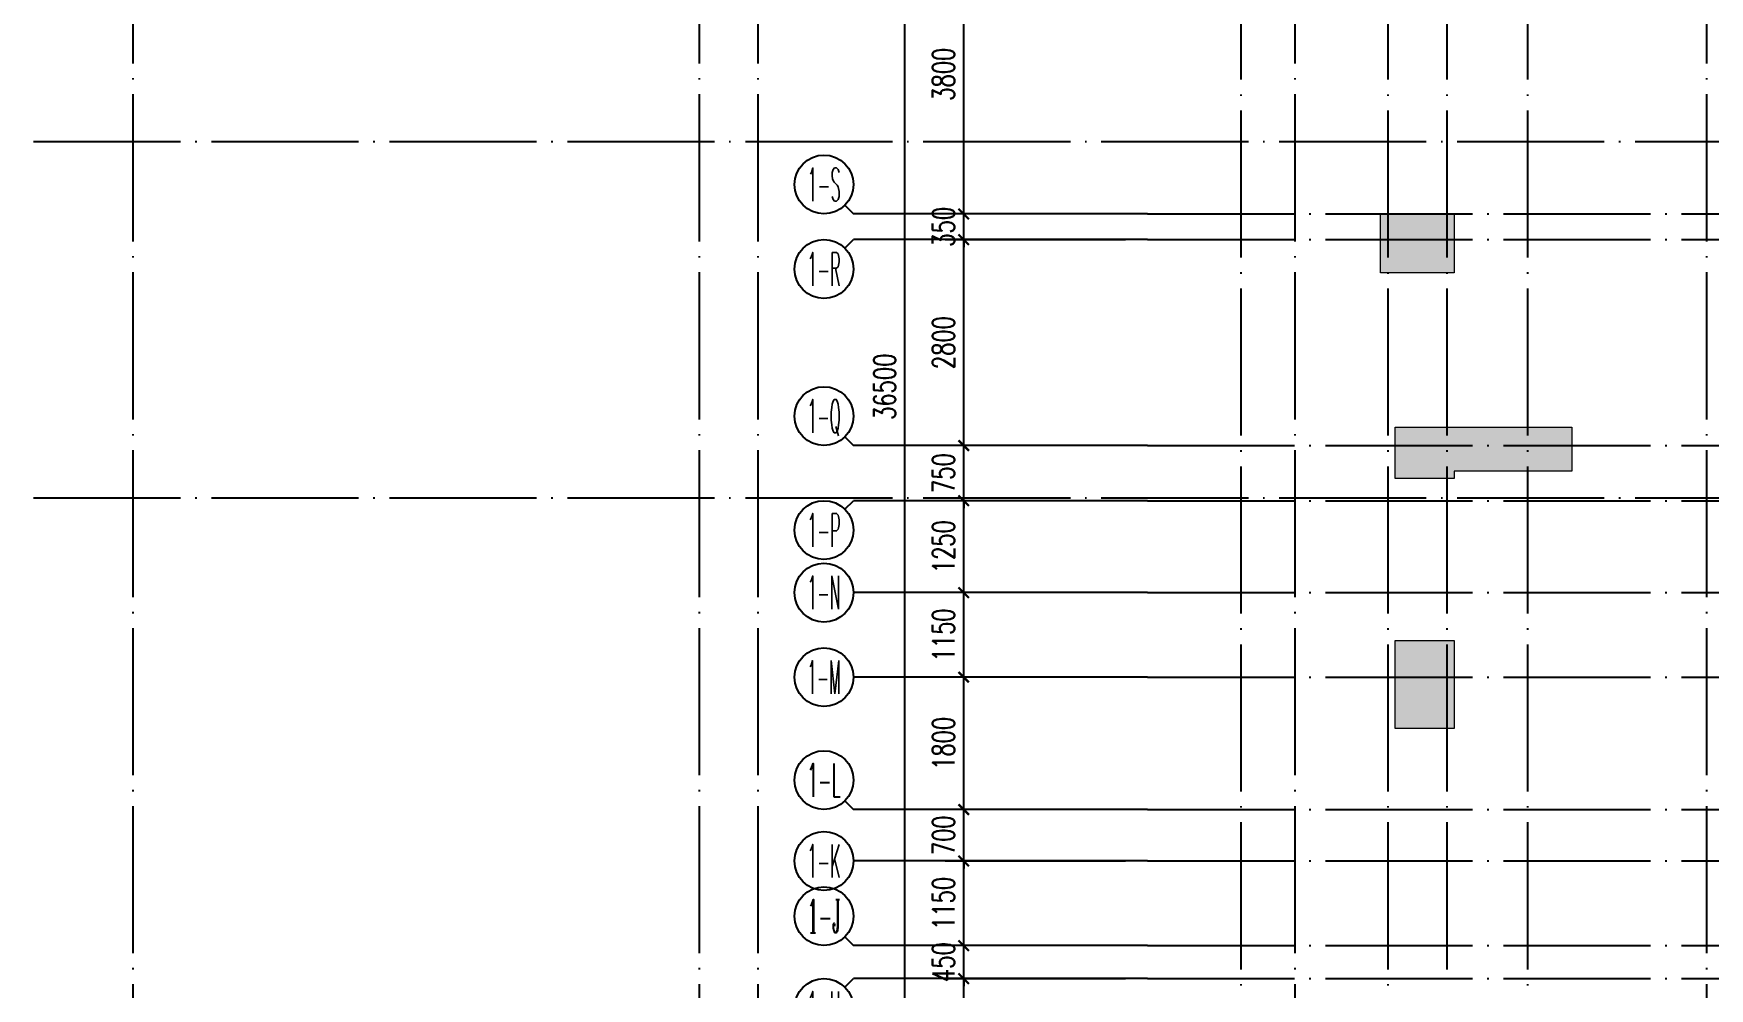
# Model space of a CAD drawing. Header units: millimetres. Extents: x 1089227 to 13101469, y 618865 to 10240562.
# Drawn here: x 3333678 to 3356469, y 4931042 to 4944028 of the extents above; entities that cross this region are included whole.
import ezdxf
from ezdxf.enums import TextEntityAlignment as Align

# ---------------------------------------------------------------- set-up
doc = ezdxf.new("R2010")
doc.units = ezdxf.units.MM
doc.header["$LTSCALE"] = 1000
doc.header["$PDMODE"] = 3
doc.header["$PDSIZE"] = 200
doc.linetypes.add('DOTE', pattern=[2.42, 2, -0.2, 0.02, -0.2])
doc.layers.get('0').update_dxf_attribs({"linetype": 'CONTINUOUS'})
doc.layers.get('Defpoints').update_dxf_attribs({"linetype": 'CONTINUOUS'})
for name, color, linetype in [('AXIS', 3, 'CONTINUOUS'), ('AXIS_TEXT', 7, 'CONTINUOUS'), ('C-H', 8, 'CONTINUOUS'), ('DOTE', 1, 'DOTE')]:
    doc.layers.add(name, color=color, linetype=linetype)
doc.layers.add('S-WALL', color=31, linetype='CONTINUOUS', lineweight=0)
doc.styles.add('_TCH_AXIS', font='COMPLEX', dxfattribs={"bigfont": 'AllInOneBig.shx'})
doc.styles.add('_TCH_DIM_T3', font='SIMPLEX', dxfattribs={"width": 0.705882, "bigfont": 'AllInOneBig.shx'})
doc.styles.add('COMPLEX', font='COMPLEX', dxfattribs={"bigfont": 'AllInOneBig.shx'})
doc.dimstyles.new('_TCH_ARCH&&100', dxfattribs={"dimtxt": 297.5, "dimasz": 100, "dimexe": 250, "dimexo": 300, "dimgap": 126.25, "dimtad": 1, "dimdec": 0, "dimzin": 0, "dimdsep": 46, "dimtxsty": '_TCH_DIM_T3', "dimblk": 'ARCHTICK', "dimcen": 0.09, "dimclrt": 7, "dimazin": 2, "dimtfac": 1, "dimtdec": 0, "dimtix": 1, "dimtmove": 2, "dimatfit": 3, "dimfxl": 0, "dimtolj": 1, "dimtzin": 0, "dimarcsym": 0})

# ---------------------------------------------------------------- blocks, each defined once
blk = doc.blocks.new('_ArchTick')
at = {"color": 0, "linetype": 'ByBlock', "const_width": 0.3}
blk.add_lwpolyline([(-0.71, -0.71), (0.71, 0.71)], dxfattribs=at)
blk = doc.blocks.new('*D270')
at = {"layer": 'AXIS', "color": 0, "lineweight": -2, "transparency": 16777216}
for p, q in [((-41501, 132263), (-44751, 132263)), ((-44501, 95763), (-44501, 132263)), ((-41501, 95763), (-44751, 95763))]:
    blk.add_line(p, q, dxfattribs=at)
at = {"layer": 'Defpoints', "color": 0, "transparency": 16777216}
for p in [(-44501, 132263), (-41201, 132263), (-41201, 95763)]:
    blk.add_point(p, dxfattribs=at)
at = {"layer": 'AXIS', "color": 0, "lineweight": -2, "transparency": 16777216, "xscale": 100, "yscale": 100, "zscale": 100}
for p, rotation in [((-44501, 132263), 90), ((-44501, 95763), 270)]:
    blk.add_blockref('_ArchTick', p, dxfattribs=dict(at, rotation=rotation))
at = {"layer": 'AXIS', "color": 7, "transparency": 16777216, "insert": (-44776, 114013), "char_height": 297.5, "attachment_point": 5, "rotation": 90, "style": '_TCH_DIM_T3'}
blk.add_mtext('\\A1;36500', dxfattribs=at)
blk = doc.blocks.new('*D277')
at = {"layer": 'AXIS', "color": 0, "lineweight": -2, "transparency": 16777216}
for p, q in [((-41501, 105963), (-43951, 105963)), ((-43701, 104363), (-43701, 105963)), ((-41501, 104363), (-43951, 104363))]:
    blk.add_line(p, q, dxfattribs=at)
at = {"layer": 'Defpoints', "color": 0, "transparency": 16777216}
for p in [(-43701, 105963), (-41201, 105963), (-41201, 104363)]:
    blk.add_point(p, dxfattribs=at)
at = {"layer": 'AXIS', "color": 0, "lineweight": -2, "transparency": 16777216, "xscale": 100, "yscale": 100, "zscale": 100}
for p, rotation in [((-43701, 105963), 90), ((-43701, 104363), 270)]:
    blk.add_blockref('_ArchTick', p, dxfattribs=dict(at, rotation=rotation))
at = {"layer": 'AXIS', "color": 7, "transparency": 16777216, "insert": (-43976, 105163), "char_height": 297.5, "attachment_point": 5, "rotation": 90, "style": '_TCH_DIM_T3'}
blk.add_mtext('\\A1;1600', dxfattribs=at)
blk = doc.blocks.new('*D278')
at = {"layer": 'AXIS', "color": 0, "lineweight": -2, "transparency": 16777216}
for p, q in [((-43701, 106413), (-43701, 106513)), ((-41501, 106413), (-43951, 106413)), ((-43701, 105963), (-43701, 106413)), ((-41501, 105963), (-43951, 105963)), ((-43701, 105963), (-43701, 105863))]:
    blk.add_line(p, q, dxfattribs=at)
at = {"layer": 'Defpoints', "color": 0, "transparency": 16777216}
for p in [(-43701, 106413), (-41201, 106413), (-41201, 105963)]:
    blk.add_point(p, dxfattribs=at)
at = {"layer": 'AXIS', "color": 0, "lineweight": -2, "transparency": 16777216, "xscale": 100, "yscale": 100, "zscale": 100}
for p, rotation in [((-43701, 106413), 270), ((-43701, 105963), 90)]:
    blk.add_blockref('_ArchTick', p, dxfattribs=dict(at, rotation=rotation))
at = {"layer": 'AXIS', "color": 7, "transparency": 16777216, "insert": (-43976, 106188), "char_height": 297.5, "attachment_point": 5, "rotation": 90, "style": '_TCH_DIM_T3'}
blk.add_mtext('\\A1;450', dxfattribs=at)
blk = doc.blocks.new('*D279')
at = {"layer": 'AXIS', "color": 0, "lineweight": -2, "transparency": 16777216}
for p, q in [((-41501, 107563), (-43951, 107563)), ((-43701, 106413), (-43701, 107563)), ((-41501, 106413), (-43951, 106413))]:
    blk.add_line(p, q, dxfattribs=at)
at = {"layer": 'Defpoints', "color": 0, "transparency": 16777216}
for p in [(-43701, 107563), (-41201, 107563), (-41201, 106413)]:
    blk.add_point(p, dxfattribs=at)
at = {"layer": 'AXIS', "color": 0, "lineweight": -2, "transparency": 16777216, "xscale": 100, "yscale": 100, "zscale": 100}
for p, rotation in [((-43701, 107563), 90), ((-43701, 106413), 270)]:
    blk.add_blockref('_ArchTick', p, dxfattribs=dict(at, rotation=rotation))
at = {"layer": 'AXIS', "color": 7, "transparency": 16777216, "insert": (-43976, 106988), "char_height": 297.5, "attachment_point": 5, "rotation": 90, "style": '_TCH_DIM_T3'}
blk.add_mtext('\\A1;1150', dxfattribs=at)
blk = doc.blocks.new('*D280')
at = {"layer": 'AXIS', "color": 0, "lineweight": -2, "transparency": 16777216}
for p, q in [((-41501, 108263), (-43951, 108263)), ((-43701, 108263), (-43701, 108363)), ((-43701, 107563), (-43701, 108263)), ((-41501, 107563), (-43951, 107563)), ((-43701, 107563), (-43701, 107463))]:
    blk.add_line(p, q, dxfattribs=at)
at = {"layer": 'Defpoints', "color": 0, "transparency": 16777216}
for p in [(-43701, 108263), (-41201, 108263), (-41201, 107563)]:
    blk.add_point(p, dxfattribs=at)
at = {"layer": 'AXIS', "color": 0, "lineweight": -2, "transparency": 16777216, "xscale": 100, "yscale": 100, "zscale": 100}
for p, rotation in [((-43701, 108263), 270), ((-43701, 107563), 90)]:
    blk.add_blockref('_ArchTick', p, dxfattribs=dict(at, rotation=rotation))
at = {"layer": 'AXIS', "color": 7, "transparency": 16777216, "insert": (-43976, 107913), "char_height": 297.5, "attachment_point": 5, "rotation": 90, "style": '_TCH_DIM_T3'}
blk.add_mtext('\\A1;700', dxfattribs=at)
blk = doc.blocks.new('*D281')
at = {"layer": 'AXIS', "color": 0, "lineweight": -2, "transparency": 16777216}
for p, q in [((-41501, 110063), (-43951, 110063)), ((-43701, 108263), (-43701, 110063)), ((-41501, 108263), (-43951, 108263))]:
    blk.add_line(p, q, dxfattribs=at)
at = {"layer": 'Defpoints', "color": 0, "transparency": 16777216}
for p in [(-43701, 110063), (-41201, 110063), (-41201, 108263)]:
    blk.add_point(p, dxfattribs=at)
at = {"layer": 'AXIS', "color": 0, "lineweight": -2, "transparency": 16777216, "xscale": 100, "yscale": 100, "zscale": 100}
for p, rotation in [((-43701, 110063), 90), ((-43701, 108263), 270)]:
    blk.add_blockref('_ArchTick', p, dxfattribs=dict(at, rotation=rotation))
at = {"layer": 'AXIS', "color": 7, "transparency": 16777216, "insert": (-43976, 109163), "char_height": 297.5, "attachment_point": 5, "rotation": 90, "style": '_TCH_DIM_T3'}
blk.add_mtext('\\A1;1800', dxfattribs=at)
blk = doc.blocks.new('*D282')
at = {"layer": 'AXIS', "color": 0, "lineweight": -2, "transparency": 16777216}
for p, q in [((-41501, 111213), (-43951, 111213)), ((-43701, 110063), (-43701, 111213)), ((-41501, 110063), (-43951, 110063))]:
    blk.add_line(p, q, dxfattribs=at)
at = {"layer": 'Defpoints', "color": 0, "transparency": 16777216}
for p in [(-43701, 111213), (-41201, 111213), (-41201, 110063)]:
    blk.add_point(p, dxfattribs=at)
at = {"layer": 'AXIS', "color": 0, "lineweight": -2, "transparency": 16777216, "xscale": 100, "yscale": 100, "zscale": 100}
for p, rotation in [((-43701, 111213), 90), ((-43701, 110063), 270)]:
    blk.add_blockref('_ArchTick', p, dxfattribs=dict(at, rotation=rotation))
at = {"layer": 'AXIS', "color": 7, "transparency": 16777216, "insert": (-43976, 110638), "char_height": 297.5, "attachment_point": 5, "rotation": 90, "style": '_TCH_DIM_T3'}
blk.add_mtext('\\A1;1150', dxfattribs=at)
blk = doc.blocks.new('*D283')
at = {"layer": 'AXIS', "color": 0, "lineweight": -2, "transparency": 16777216}
for p, q in [((-41501, 112463), (-43951, 112463)), ((-43701, 111213), (-43701, 112463)), ((-41501, 111213), (-43951, 111213))]:
    blk.add_line(p, q, dxfattribs=at)
at = {"layer": 'Defpoints', "color": 0, "transparency": 16777216}
for p in [(-43701, 112463), (-41201, 112463), (-41201, 111213)]:
    blk.add_point(p, dxfattribs=at)
at = {"layer": 'AXIS', "color": 0, "lineweight": -2, "transparency": 16777216, "xscale": 100, "yscale": 100, "zscale": 100}
for p, rotation in [((-43701, 112463), 90), ((-43701, 111213), 270)]:
    blk.add_blockref('_ArchTick', p, dxfattribs=dict(at, rotation=rotation))
at = {"layer": 'AXIS', "color": 7, "transparency": 16777216, "insert": (-43976, 111838), "char_height": 297.5, "attachment_point": 5, "rotation": 90, "style": '_TCH_DIM_T3'}
blk.add_mtext('\\A1;1250', dxfattribs=at)
blk = doc.blocks.new('*D284')
at = {"layer": 'AXIS', "color": 0, "lineweight": -2, "transparency": 16777216}
for p, q in [((-43701, 113213), (-43701, 113313)), ((-41501, 113213), (-43951, 113213)), ((-43701, 112463), (-43701, 113213)), ((-41501, 112463), (-43951, 112463)), ((-43701, 112463), (-43701, 112363))]:
    blk.add_line(p, q, dxfattribs=at)
at = {"layer": 'Defpoints', "color": 0, "transparency": 16777216}
for p in [(-43701, 113213), (-41201, 113213), (-41201, 112463)]:
    blk.add_point(p, dxfattribs=at)
at = {"layer": 'AXIS', "color": 0, "lineweight": -2, "transparency": 16777216, "xscale": 100, "yscale": 100, "zscale": 100}
for p, rotation in [((-43701, 113213), 270), ((-43701, 112463), 90)]:
    blk.add_blockref('_ArchTick', p, dxfattribs=dict(at, rotation=rotation))
at = {"layer": 'AXIS', "color": 7, "transparency": 16777216, "insert": (-43976, 112838), "char_height": 297.5, "attachment_point": 5, "rotation": 90, "style": '_TCH_DIM_T3'}
blk.add_mtext('\\A1;750', dxfattribs=at)
blk = doc.blocks.new('*D285')
at = {"layer": 'AXIS', "color": 0, "lineweight": -2, "transparency": 16777216}
for p, q in [((-41501, 116013), (-43951, 116013)), ((-43701, 113213), (-43701, 116013)), ((-41501, 113213), (-43951, 113213))]:
    blk.add_line(p, q, dxfattribs=at)
at = {"layer": 'Defpoints', "color": 0, "transparency": 16777216}
for p in [(-43701, 116013), (-41201, 116013), (-41201, 113213)]:
    blk.add_point(p, dxfattribs=at)
at = {"layer": 'AXIS', "color": 0, "lineweight": -2, "transparency": 16777216, "xscale": 100, "yscale": 100, "zscale": 100}
for p, rotation in [((-43701, 116013), 90), ((-43701, 113213), 270)]:
    blk.add_blockref('_ArchTick', p, dxfattribs=dict(at, rotation=rotation))
at = {"layer": 'AXIS', "color": 7, "transparency": 16777216, "insert": (-43976, 114613), "char_height": 297.5, "attachment_point": 5, "rotation": 90, "style": '_TCH_DIM_T3'}
blk.add_mtext('\\A1;2800', dxfattribs=at)
blk = doc.blocks.new('*D286')
at = {"layer": 'AXIS', "color": 0, "lineweight": -2, "transparency": 16777216}
for p, q in [((-43701, 116363), (-43701, 116463)), ((-41501, 116363), (-43951, 116363)), ((-43701, 116013), (-43701, 116363)), ((-41501, 116013), (-43951, 116013)), ((-43701, 116013), (-43701, 115913))]:
    blk.add_line(p, q, dxfattribs=at)
at = {"layer": 'Defpoints', "color": 0, "transparency": 16777216}
for p in [(-43701, 116363), (-41201, 116363), (-41201, 116013)]:
    blk.add_point(p, dxfattribs=at)
at = {"layer": 'AXIS', "color": 0, "lineweight": -2, "transparency": 16777216, "xscale": 100, "yscale": 100, "zscale": 100}
for p, rotation in [((-43701, 116363), 270), ((-43701, 116013), 90)]:
    blk.add_blockref('_ArchTick', p, dxfattribs=dict(at, rotation=rotation))
at = {"layer": 'AXIS', "color": 7, "transparency": 16777216, "insert": (-43976, 116188), "char_height": 297.5, "attachment_point": 5, "rotation": 90, "style": '_TCH_DIM_T3'}
blk.add_mtext('\\A1;350', dxfattribs=at)
blk = doc.blocks.new('*D287')
at = {"layer": 'AXIS', "color": 0, "lineweight": -2, "transparency": 16777216}
for p, q in [((-41501, 120163), (-43951, 120163)), ((-43701, 116363), (-43701, 120163)), ((-41501, 116363), (-43951, 116363))]:
    blk.add_line(p, q, dxfattribs=at)
at = {"layer": 'Defpoints', "color": 0, "transparency": 16777216}
for p in [(-43701, 120163), (-41201, 120163), (-41201, 116363)]:
    blk.add_point(p, dxfattribs=at)
at = {"layer": 'AXIS', "color": 0, "lineweight": -2, "transparency": 16777216, "xscale": 100, "yscale": 100, "zscale": 100}
for p, rotation in [((-43701, 120163), 90), ((-43701, 116363), 270)]:
    blk.add_blockref('_ArchTick', p, dxfattribs=dict(at, rotation=rotation))
at = {"layer": 'AXIS', "color": 7, "transparency": 16777216, "insert": (-43976, 118263), "char_height": 297.5, "attachment_point": 5, "rotation": 90, "style": '_TCH_DIM_T3'}
blk.add_mtext('\\A1;3800', dxfattribs=at)
blk = doc.blocks.new('_AXISO')
blk.add_circle((0, 0), 0.5)
at = {"layer": 'AXIS_TEXT', "style": 'COMPLEX', "width": 1.041667}
blk.add_attdef('A', text='', height=0.56, dxfattribs=at).set_placement((-0.25, -0.28), (0.25, -0.28), align=Align.FIT)
blk = doc.blocks.new('裙房轴网260428')
at = {"layer": 'DOTE', "color": 16, "linetype": 'DOTE'}
for p, q in [((-55000, 137349.7), (-55000, -1000)), ((-47300, 137349.7), (-47300, 23149.3)), ((-46500, 137349.7), (-46500, 62489.9)), ((-39200, 137349.7), (-39200, 23149.3)), ((-33600, 137349.7), (-33600, 23149.3)), ((-56350, 117350), (5500.5, 117350)), ((-56350, 112500), (5617.9, 112500))]:
    blk.add_line(p, q, dxfattribs=at)
blk = doc.blocks.new('QZ-TL-0808')
at = {"layer": 'C-H'}
for points in [[(1900, 20600), (2900, 20600), (2900, 19800), (1900, 19800)], [(2100, 17000), (2100, 17700), (4500, 17700), (4500, 17100), (2900, 17100), (2900, 17000)], [(2100, 14800), (2900, 14800), (2900, 13600), (2100, 13600)]]:
    blk.add_hatch(color=256, dxfattribs=at).paths.add_polyline_path(points)
at = {"layer": 'S-WALL'}
for points in [[(1900, 20600), (2900, 20600), (2900, 19800), (1900, 19800)], [(2100, 14800), (2900, 14800), (2900, 13600), (2100, 13600)]]:
    blk.add_lwpolyline(points, close=True, dxfattribs=at)
blk.add_lwpolyline([(2100, 17000), (2100, 17700), (4500, 17700), (4500, 17100), (2900, 17100), (2900, 17000), (2100, 17000)], dxfattribs=at)
blk = doc.blocks.new('1F柱网-0808')
blk.add_blockref('QZ-TL-0808', (144880, 148457))
blk = doc.blocks.new('2FJGBZ')
blk.add_blockref('1F柱网-0808', (0, 0))
blk = doc.blocks.new('塔楼轴网260428')
at = {"layer": 'AXIS'}
for p, q in [((-45317.9, 116480.6), (-45200.7, 116363.5)), ((-41200.7, 116363.5), (-45200.7, 116363.5)), ((-45317.9, 115896.3), (-45200.7, 116013.5)), ((-41200.7, 116013.5), (-45200.7, 116013.5)), ((-45317.9, 113330.6), (-45200.7, 113213.5)), ((-41200.7, 113213.5), (-45200.7, 113213.5)), ((-45317.9, 112346.3), (-45200.7, 112463.5)), ((-41200.7, 112463.5), (-45200.7, 112463.5)), ((-41200.7, 111213.5), (-45200.7, 111213.5)), ((-41200.7, 110063.5), (-45200.7, 110063.5)), ((-45317.9, 108380.6), (-45200.7, 108263.5)), ((-41200.7, 108263.5), (-45200.7, 108263.5)), ((-41200.7, 107563.5), (-45200.7, 107563.5)), ((-45317.9, 106530.6), (-45200.7, 106413.5)), ((-41200.7, 106413.5), (-45200.7, 106413.5)), ((-45317.9, 105846.3), (-45200.7, 105963.5)), ((-41200.7, 105963.5), (-45200.7, 105963.5))]:
    blk.add_line(p, q, dxfattribs=at)
at = {"layer": 'DOTE', "color": 14}
for p, q in [((-39932.7, 137129.4), (-39932.7, 92559.7)), ((-37932.7, 137129.4), (-37932.7, 92559.7)), ((-37132.7, 137129.4), (-37132.7, 105963.5)), ((-36032.7, 137129.4), (-36032.7, 92559.7)), ((-41200.7, 116363.5), (-7867.2, 116363.5)), ((-41200.7, 116013.5), (-7867.2, 116013.5)), ((-41200.7, 113213.5), (-7867.2, 113213.5)), ((-41200.7, 112463.5), (-7867.2, 112463.5)), ((-41200.7, 111213.5), (-7867.2, 111213.5)), ((-41200.7, 110063.5), (-7867.2, 110063.5)), ((-41200.7, 108263.5), (-7867.2, 108263.5)), ((-41200.7, 107563.5), (-7867.2, 107563.5)), ((-41200.7, 106413.5), (-7867.2, 106413.5)), ((-41200.7, 105963.5), (-7867.2, 105963.5))]:
    blk.add_line(p, q, dxfattribs=at)
at = {"layer": 'AXIS'}
ref = blk.add_blockref('_AXISO', (-45600.7, 116763.5), dxfattribs=dict(at, xscale=800, yscale=800, zscale=800))
ref.add_attrib('A', '1-S', dxfattribs={"layer": 'AXIS_TEXT', "height": 452.55, "style": '_TCH_AXIS', "width": 0.381818}).set_placement((-45827, 116537.2), (-45374.5, 116537.2), align=Align.FIT)
ref = blk.add_blockref('_AXISO', (-45600.7, 115613.5), dxfattribs=dict(at, xscale=800, yscale=800, zscale=800))
ref.add_attrib('A', '1-R', dxfattribs={"layer": 'AXIS_TEXT', "height": 452.55, "style": '_TCH_AXIS', "width": 0.355932}).set_placement((-45827, 115387.2), (-45374.5, 115387.2), align=Align.FIT)
ref = blk.add_blockref('_AXISO', (-45600.7, 113613.5), dxfattribs=dict(at, xscale=800, yscale=800, zscale=800))
ref.add_attrib('A', '1-Q', dxfattribs={"layer": 'AXIS_TEXT', "height": 452.55, "style": '_TCH_AXIS', "width": 0.368421}).set_placement((-45827, 113387.2), (-45374.5, 113387.2), align=Align.FIT)
ref = blk.add_blockref('_AXISO', (-45600.7, 112063.5), dxfattribs=dict(at, xscale=800, yscale=800, zscale=800))
ref.add_attrib('A', '1-P', dxfattribs={"layer": 'AXIS_TEXT', "height": 452.55, "style": '_TCH_AXIS', "width": 0.362069}).set_placement((-45827, 111837.2), (-45374.5, 111837.2), align=Align.FIT)
ref = blk.add_blockref('_AXISO', (-45600.7, 111213.5), dxfattribs=dict(at, xscale=800, yscale=800, zscale=800))
ref.add_attrib('A', '1-N', dxfattribs={"layer": 'AXIS_TEXT', "height": 452.55, "style": '_TCH_AXIS', "width": 0.35}).set_placement((-45827, 110987.2), (-45374.5, 110987.2), align=Align.FIT)
ref = blk.add_blockref('_AXISO', (-45600.7, 110063.5), dxfattribs=dict(at, xscale=800, yscale=800, zscale=800))
ref.add_attrib('A', '1-M', dxfattribs={"layer": 'AXIS_TEXT', "height": 452.55, "style": '_TCH_AXIS', "width": 0.33871}).set_placement((-45827, 109837.2), (-45374.5, 109837.2), align=Align.FIT)
ref = blk.add_blockref('_AXISO', (-45600.7, 108663.5), dxfattribs=dict(at, xscale=800, yscale=800, zscale=800))
ref.add_attrib('A', '1-L', dxfattribs={"layer": 'AXIS_TEXT', "height": 452.55, "style": '_TCH_AXIS', "width": 0.375}).set_placement((-45827, 108437.2), (-45374.5, 108437.2), align=Align.FIT)
ref = blk.add_blockref('_AXISO', (-45600.7, 107563.5), dxfattribs=dict(at, xscale=800, yscale=800, zscale=800))
ref.add_attrib('A', '1-K', dxfattribs={"layer": 'AXIS_TEXT', "height": 452.55, "style": '_TCH_AXIS', "width": 0.35}).set_placement((-45827, 107337.2), (-45374.5, 107337.2), align=Align.FIT)
ref = blk.add_blockref('_AXISO', (-45600.7, 106813.5), dxfattribs=dict(at, xscale=800, yscale=800, zscale=800))
ref.add_attrib('A', '1-J', dxfattribs={"layer": 'AXIS_TEXT', "height": 452.55, "style": '_TCH_AXIS', "width": 0.403846}).set_placement((-45827, 106587.2), (-45374.5, 106587.2), align=Align.FIT)
ref = blk.add_blockref('_AXISO', (-45600.7, 105563.5), dxfattribs=dict(at, xscale=800, yscale=800, zscale=800))
ref.add_attrib('A', '1-H', dxfattribs={"layer": 'AXIS_TEXT', "height": 452.55, "style": '_TCH_AXIS', "width": 0.344262}).set_placement((-45827, 105337.2), (-45374.5, 105337.2), align=Align.FIT)
for p1, p2, distance, picture, middle in [((-41200.7, 95763.5), (-41200.7, 132263.5), 3300, '*D270', (-44775.7, 114013.5)), ((-41200.7, 116363.5), (-41200.7, 120163.5), 2500, '*D287', (-43975.7, 118263.5)), ((-41200.7, 116013.5), (-41200.7, 116363.5), 2500, '*D286', (-43975.7, 116188.5)), ((-41200.7, 113213.5), (-41200.7, 116013.5), 2500, '*D285', (-43975.7, 114613.5)), ((-41200.7, 112463.5), (-41200.7, 113213.5), 2500, '*D284', (-43975.7, 112838.5)), ((-41200.7, 111213.5), (-41200.7, 112463.5), 2500, '*D283', (-43975.7, 111838.5)), ((-41200.7, 110063.5), (-41200.7, 111213.5), 2500, '*D282', (-43975.7, 110638.5)), ((-41200.7, 108263.5), (-41200.7, 110063.5), 2500, '*D281', (-43975.7, 109163.5)), ((-41200.7, 107563.5), (-41200.7, 108263.5), 2500, '*D280', (-43975.7, 107913.5)), ((-41200.7, 106413.5), (-41200.7, 107563.5), 2500, '*D279', (-43975.7, 106988.5)), ((-41200.7, 105963.5), (-41200.7, 106413.5), 2500, '*D278', (-43975.7, 106188.5)), ((-41200.7, 104363.5), (-41200.7, 105963.5), 2500, '*D277', (-43975.7, 105163.5))]:
    dim = blk.add_aligned_dim(p1=p1, p2=p2, distance=distance, dimstyle='_TCH_ARCH&&100', dxfattribs=at)
    dim.commit()
    dim.dimension.update_dxf_attribs({"geometry": picture, "text_midpoint": middle})
blk = doc.blocks.new('04地块地下轴网260428')
for name in ['裙房轴网260428', '塔楼轴网260428']:
    blk.add_blockref(name, (0, 0))

msp = doc.modelspace()

# ---------------------------------------------------------------- block references
for name, p in [('2FJGBZ', (3205215.02, 4772518.421)), ('04地块地下轴网260428', (3390028.145, 4825211.796))]:
    msp.add_blockref(name, p)

doc.saveas('drawing.dxf')
